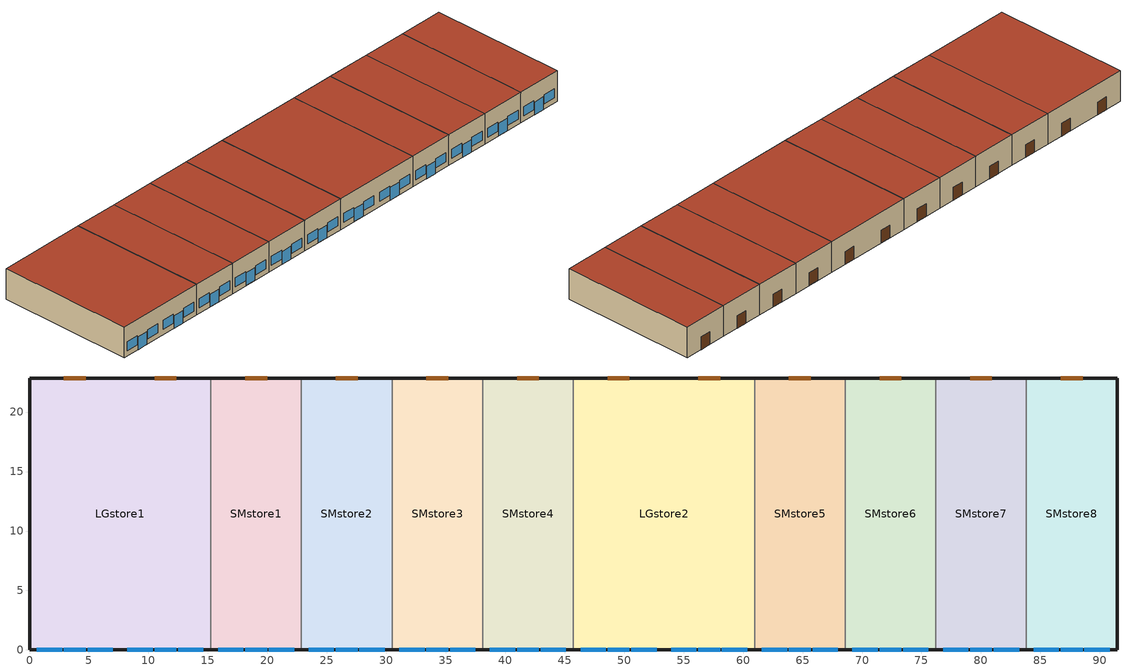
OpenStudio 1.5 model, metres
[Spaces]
SMstore6
 floor ground: 76.2,22.86 76.2,0 68.58,0 68.58,22.86 z0
 wall outside: 76.2,22.86 68.58,22.86 / 68.58,0 76.2,0 z0:5.18
 wall to SMstore7: 76.2,0 76.2,22.86 z0:5.18
 wall to SMstore5: 68.58,22.86 68.58,0 z0:5.18
 window: 73.46,0 75.59,0 / 69.19,0 71.32,0 z0.91:2.43; 71.48,0 73.3,0 z0:2.13
 door: 73.3,22.86 71.48,22.86 z0:2.13
 roof outside: 76.2,0 76.2,22.86 68.58,22.86 68.58,0 z5.18
SMstore2
 floor ground: 30.48,22.86 30.48,0 22.86,0 22.86,22.86 z0
 wall outside: 30.48,22.86 22.86,22.86 / 22.86,0 30.48,0 z0:5.18
 wall to SMstore1: 22.86,22.86 22.86,0 z0:5.18
 wall to SMstore3: 30.48,0 30.48,22.86 z0:5.18
 window: 25.76,0 27.58,0 z0:2.13; 27.74,0 29.87,0 / 23.47,0 25.6,0 z0.91:2.43
 door: 27.58,22.86 25.76,22.86 z0:2.13
 roof outside: 30.48,0 30.48,22.86 22.86,22.86 22.86,0 z5.18
SMstore1
 floor ground: 22.86,22.86 22.86,0 15.24,0 15.24,22.86 z0
 wall outside: 15.24,0 22.86,0 / 22.86,22.86 15.24,22.86 z0:5.18
 wall to LGstore1: 15.24,22.86 15.24,0 z0:5.18
 window: 20.12,0 22.25,0 / 15.85,0 17.98,0 z0.91:2.43; 18.14,0 19.97,0 z0:2.13
 door: 19.97,22.86 18.14,22.86 z0:2.13
 roof outside: 22.86,0 22.86,22.86 15.24,22.86 15.24,0 z5.18
LGstore1
 floor ground: 15.24,22.86 15.24,0 0,0 0,22.86 z0
 wall outside: 15.24,22.86 0,22.86 0,0 15.24,0 z0:5.18
 window: 10.52,0 12.35,0 / 2.9,0 4.73,0 z0:2.13; 8.23,0 10.36,0 / 12.5,0 14.63,0 / 4.88,0 7.01,0 / 0.61,0 2.74,0 z0.91:2.43
 door: 4.73,22.86 2.9,22.86 / 12.35,22.86 10.52,22.86 z0:2.13
 roof outside: 15.24,0 15.24,22.86 0,22.86 0,0 z5.18
LGstore2
 floor ground: 60.96,22.86 60.96,0 45.72,0 45.72,22.86 z0
 wall outside: 60.96,22.86 45.72,22.86 / 45.72,0 60.96,0 z0:5.18
 wall to SMstore5: 60.96,0 60.96,22.86 z0:5.18
 wall to SMstore4: 45.72,22.86 45.72,0 z0:5.18
 window: 50.6,0 52.73,0 / 53.95,0 56.08,0 / 46.33,0 48.46,0 / 58.22,0 60.35,0 z0.91:2.43; 48.62,0 50.44,0 / 56.24,0 58.06,0 z0:2.13
 door: 58.06,22.86 56.24,22.86 / 50.44,22.86 48.62,22.86 z0:2.13
 roof outside: 60.96,0 60.96,22.86 45.72,22.86 45.72,0 z5.18
SMstore8
 floor ground: 91.44,22.86 91.44,0 83.82,0 83.82,22.86 z0
 wall outside: 83.82,0 91.44,0 91.44,22.86 83.82,22.86 z0:5.18
 wall to SMstore7: 83.82,22.86 83.82,0 z0:5.18
 window: 86.72,0 88.54,0 z0:2.13; 84.43,0 86.56,0 / 88.7,0 90.83,0 z0.91:2.43
 door: 88.54,22.86 86.72,22.86 z0:2.13
 roof outside: 91.44,0 91.44,22.86 83.82,22.86 83.82,0 z5.18
SMstore4
 floor ground: 45.72,22.86 45.72,0 38.1,0 38.1,22.86 z0
 wall outside: 38.1,0 45.72,0 / 45.72,22.86 38.1,22.86 z0:5.18
 wall to SMstore3: 38.1,22.86 38.1,0 z0:5.18
 window: 41,0 42.82,0 z0:2.13; 38.71,0 40.84,0 / 42.98,0 45.11,0 z0.91:2.43
 door: 42.82,22.86 41,22.86 z0:2.13
 roof outside: 45.72,0 45.72,22.86 38.1,22.86 38.1,0 z5.18
SMstore5
 floor ground: 68.58,22.86 68.58,0 60.96,0 60.96,22.86 z0
 wall outside: 60.96,0 68.58,0 / 68.58,22.86 60.96,22.86 z0:5.18
 window: 61.57,0 63.7,0 / 65.84,0 67.97,0 z0.91:2.43; 63.86,0 65.68,0 z0:2.13
 door: 65.68,22.86 63.86,22.86 z0:2.13
 roof outside: 68.58,0 68.58,22.86 60.96,22.86 60.96,0 z5.18
SMstore7
 floor ground: 83.82,22.86 83.82,0 76.2,0 76.2,22.86 z0
 wall outside: 76.2,0 83.82,0 / 83.82,22.86 76.2,22.86 z0:5.18
 window: 79.1,0 80.92,0 z0:2.13; 76.81,0 78.94,0 / 81.08,0 83.21,0 z0.91:2.43
 door: 80.92,22.86 79.1,22.86 z0:2.13
 roof outside: 83.82,0 83.82,22.86 76.2,22.86 76.2,0 z5.18
SMstore3
 floor ground: 38.1,22.86 38.1,0 30.48,0 30.48,22.86 z0
 wall outside: 30.48,0 38.1,0 / 38.1,22.86 30.48,22.86 z0:5.18
 window: 31.09,0 33.22,0 / 35.36,0 37.49,0 z0.91:2.43; 33.38,0 35.2,0 z0:2.13
 door: 35.2,22.86 33.38,22.86 z0:2.13
 roof outside: 38.1,0 38.1,22.86 30.48,22.86 30.48,0 z5.18
[Site]
USA IL-CHICAGO-OHARE: Latitude {deg}=41.77; Longitude {deg}=-87.75; Time Zone {hr}=-6; Elevation {m}=190; Terrain=City
[SizingPeriod:DesignDay] Barometric Pressure {Pa}=99063; Rain Indicator=0; Snow Indicator=0; Day of Month=21; Daylight Saving Time Indicator=0; Humidity Indicating Type=Wetbulb; Solar Model Indicator=ASHRAEClearSky
Name | Maximum Dry-Bulb Temperature {C} | Daily Dry-Bulb Temperature Range {deltaC} | Humidity Indicating Conditions at Maximum Dry-Bulb {BasedOnField A3} | Wind Speed {m/s} | Wind Direction {deg} | Sky Clearness | Month | Day Type
CHICAGO Ann Htg 99.6% Condns DB | -20.6 | 0 | -20.6 | 4.9 | 270 | 0 | 1 | WinterDesignDay
CHICAGO Ann Clg .4% Condns WB=>MDB | 31.2 | 10.7 | 25.5 | 5.3 | 230 | 1 | 7 | SummerDesignDay
[Building]
Ref Bldg Strip Mall New2004_v1.3_5.0: North Axis {deg}=0; Default Construction Set=189.1-2009
[DefaultConstructionSet]
189.1-2009: Default Exterior Surface Constructions=Default Surface Constructions 16; Default Interior Surface Constructions=Default Surface Constructions 17; Default Ground Contact Surface Constructions=Default Surface Constructions 18; Default Exterior SubSurface Constructions=Default Sub Surface Constructions 11; Default Interior SubSurface Constructions=Default Sub Surface Constructions 12; Interior Partition Construction=Interior Partition
[DefaultSurfaceConstructions]
Name | Floor Construction | Wall Construction | Roof Ceiling Construction
Default Surface Constructions 16 | ExtSlabCarpet 4in ClimateZone 1-8 | ASHRAE 189.1-2009 ExtWall SteelFrame ClimateZone 4-8 | ASHRAE 189.1-2009 ExtRoof IEAD ClimateZone 7-8
Default Surface Constructions 17 | Interior Floor | Interior Wall | Interior Ceiling
Default Surface Constructions 18 | ExtSlabCarpet 4in ClimateZone 1-8 | ExtSlabCarpet 4in ClimateZone 1-8 | ExtSlabCarpet 4in ClimateZone 1-8
[DefaultSubSurfaceConstructions]
Name | Fixed Window Construction | Operable Window Construction | Door Construction | Glass Door Construction | Overhead Door Construction | Skylight Construction | Tubular Daylight Dome Construction | Tubular Daylight Diffuser Construction
Default Sub Surface Constructions 11 | ASHRAE 189.1-2009 ExtWindow ClimateZone 7-8 | ASHRAE 189.1-2009 ExtWindow ClimateZone 7-8 | Exterior Door | Exterior Door 2 | Exterior Door 1 | ASHRAE 189.1-2009 ExtWindow ClimateZone 7-8 1 | Interior Window | Interior Window
Default Sub Surface Constructions 12 | Interior Window | Interior Window | Interior Door
[Construction]
Interior Partition; Interior Door: G05 25mm wood
ExtSlabCarpet 4in ClimateZone 1-8: MAT-CC05 4 HW CONCRETE, CP02 CARPET PAD
ASHRAE 189.1-2009 ExtWall SteelFrame ClimateZone 4-8: MAT-SHEATH, Wall Insulation [39], 1/2IN Gypsum
ASHRAE 189.1-2009 ExtRoof IEAD ClimateZone 7-8: Roof Membrane, Roof Insulation [26], Metal Decking
Interior Floor: F16 Acoustic tile, F05 Ceiling air space resistance, M11 100mm lightweight concrete
Interior Wall: G01a 19mm gypsum board, F04 Wall air space resistance, G01a 19mm gypsum board
Interior Ceiling: M11 100mm lightweight concrete, F05 Ceiling air space resistance, F16 Acoustic tile
ASHRAE 189.1-2009 ExtWindow ClimateZone 7-8; ASHRAE 189.1-2009 ExtWindow ClimateZone 7-8 1: Theoretical Glass [221]
Exterior Door; Exterior Door 2; Exterior Door 1: F08 Metal surface, I01 25mm insulation board
Interior Window: Clear 3mm
[Material] Thermal Absorptance=0.9
Name | Roughness | Thickness {m} | Conductivity {W/m-K} | Density {kg/m3} | Specific Heat {J/kg-K} | Solar Absorptance | Visible Absorptance
G05 25mm wood | MediumSmooth | 0.0254 | 0.15 | 608 | 1630 | 0.7 | 0.7
MAT-CC05 4 HW CONCRETE | Rough | 0.1016 | 1.311 | 2240 | 836.8 | 0.7 | 0.7
Wall Insulation [39] | MediumRough | 0.1184 | 0.045 | 265 | 836.8 | 0.7 | 0.7
1/2IN Gypsum | Smooth | 0.0127 | 0.16 | 784.9 | 830 | 0.92 | 0.92
Roof Membrane | VeryRough | 0.0095 | 0.16 | 1121.29 | 1460 | 0.7 | 0.7
Roof Insulation [26] | MediumRough | 0.2941 | 0.049 | 265 | 836.8 | 0.7 | 0.7
Metal Decking | MediumSmooth | 0.0015 | 45.006 | 7680 | 418.4 | 0.7 | 0.3
F16 Acoustic tile | MediumSmooth | 0.0191 | 0.06 | 368 | 590 | 0.7 | 0.7
M11 100mm lightweight concrete | MediumRough | 0.1016 | 0.53 | 1280 | 840 | 0.7 | 0.7
G01a 19mm gypsum board | MediumSmooth | 0.019 | 0.16 | 800 | 1090 | 0.7 | 0.7
F08 Metal surface | Smooth | 0.0008 | 45.28 | 7824 | 500 | 0.7 | 0.7
I01 25mm insulation board | MediumRough | 0.0254 | 0.03 | 43 | 1210 | 0.7 | 0.7
[Material:NoMass] Roughness=Smooth; Thermal Resistance {m2-K/W}=0.1; Thermal Absorptance=0.9; Solar Absorptance=0.7
Name | Visible Absorptance
CP02 CARPET PAD | 0.8
MAT-SHEATH | 0.7
[Material:AirGap]
Name | Thermal Resistance {m2-K/W}
F05 Ceiling air space resistance | 0.18
F04 Wall air space resistance | 0.15
[WindowMaterial:Glazing] Optical Data Type=SpectralAverage; Thickness {m}=0.003; Back Side Solar Reflectance at Normal Incidence=0; Back Side Visible Reflectance at Normal Incidence=0; Infrared Transmittance at Normal Incidence=0; Dirt Correction Factor for Solar and Visible Transmittance=1; Solar Diffusing=Yes
Name | Solar Transmittance at Normal Incidence | Front Side Solar Reflectance at Normal Incidence | Visible Transmittance at Normal Incidence | Front Side Visible Reflectance at Normal Incidence | Front Side Infrared Hemispherical Emissivity | Back Side Infrared Hemispherical Emissivity | Conductivity {W/m-K}
Theoretical Glass [221] | 0.4296 | 0.5204 | 0.4503 | 0.4997 | 0.9 | 0.9 | 0.0089
Clear 3mm | 0.837 | 0.075 | 0.898 | 0.081 | 0.84 | 0.84 | 0.9
[ThermalZone] Multiplier=1; Thermostat=NECB-C; Use Ideal Air Loads=Yes
SMstore7 Thermal Zone; SMstore6 Thermal Zone; SMstore2 Thermal Zone; SMstore4 Thermal Zone; LGstore2 Thermal Zone; SMstore1 Thermal Zone; LGstore1 Thermal Zone; SMstore8 Thermal Zone; SMstore5 Thermal Zone; SMstore3 Thermal Zone
[Sizing:Zone] Zone Cooling Design Supply Air Temperature {C}=14; Zone Heating Design Supply Air Temperature {C}=40; Zone Cooling Design Supply Air Humidity Ratio {kg-H2O/kg-air}=0.0085; Zone Heating Design Supply Air Humidity Ratio {kg-H2O/kg-air}=0.008; Cooling Design Air Flow Method=DesignDay; Heating Design Air Flow Method=DesignDay
SMstore7 Thermal Zone; SMstore6 Thermal Zone; SMstore2 Thermal Zone; SMstore4 Thermal Zone; LGstore2 Thermal Zone; SMstore1 Thermal Zone; LGstore1 Thermal Zone; SMstore8 Thermal Zone; SMstore5 Thermal Zone; SMstore3 Thermal Zone
[Space] Space Type=NECB-Retail - sales; Building Story=1; Part of Total Floor Area=Yes
Name | Thermal Zone
SMstore7 | SMstore7 Thermal Zone
SMstore6 | SMstore6 Thermal Zone
SMstore2 | SMstore2 Thermal Zone
SMstore4 | SMstore4 Thermal Zone
LGstore2 | LGstore2 Thermal Zone
SMstore1 | SMstore1 Thermal Zone
LGstore1 | LGstore1 Thermal Zone
SMstore8 | SMstore8 Thermal Zone
SMstore5 | SMstore5 Thermal Zone
SMstore3 | SMstore3 Thermal Zone
[ThermostatSetpoint:DualSetpoint]
NECB-C: Heating Setpoint Temperature Schedule=NECB-C-Htg; Cooling Setpoint Temperature Schedule=NECB-C-Clg
[BuildingStory]
1
[DefaultScheduleSet]
NECB-C: Hours of Operation Schedule=NECB-C-Fan; Number of People Schedule=NECB-C-Occ; Lighting Schedule=NECB-C-Ltg; Electric Equipment Schedule=NECB-C-Equ; Hot Water Equipment Schedule=NECB-C-HW; Infiltration Schedule=FRACTION_ALWAYS_ON; Other Equipment Schedule=NECB-C-Proc
[People:Definition]
NECB-Retail - sales-sched-C-people-def: Number of People Calculation Method=Area/Person; Space Floor Area per Person {m2/person}=30; Fraction Radiant=0.3
[People]
NECB-Retail - sales-sched-C-people: People Definition=NECB-Retail - sales-sched-C-people-def; Space or SpaceType=NECB-Retail - sales; Activity Level Schedule=activity 120W; Multiplier=1
[Lights:Definition]
NECB-Retail - sales-sched-C-lights-def: Design Level Calculation Method=Watts/Area; Watts per Space Floor Area {W/m2}=18.1
[Lights]
NECB-Retail - sales-sched-C-lights: Lights Definition=NECB-Retail - sales-sched-C-lights-def; Space or SpaceType=NECB-Retail - sales; Multiplier=1
[ElectricEquipment:Definition]
NECB-Retail - sales-sched-C-elec-def: Design Level Calculation Method=Watts/Area; Watts per Space Floor Area {W/m2}=2.5
[ElectricEquipment]
NECB-Retail - sales-sched-C-elec: Electric Equipment Definition=NECB-Retail - sales-sched-C-elec-def; Space or SpaceType=NECB-Retail - sales; Multiplier=1
[HotWaterEquipment:Definition]
NECB-Retail - sales-sched-C-dhw-def: Design Level Calculation Method=Watts/Area; Watts per Space Floor Area {W/m2}=40
[HotWaterEquipment]
NECB-Retail - sales-sched-C-dhw: Hot Water Equipment Definition=NECB-Retail - sales-sched-C-dhw-def; Space or SpaceType=NECB-Retail - sales; Multiplier=1
[DesignSpecification:OutdoorAir]
NECB-Retail - sales-sched-C-oa: Outdoor Air Method=Maximum; Outdoor Air Flow per Person {m3/s-person}=0.0354536; Outdoor Air Flow per Floor Area {m3/s-m2}=0; Outdoor Air Flow Rate {m3/s}=0; Outdoor Air Flow Air Changes per Hour {1/hr}=0; Outdoor Air Flow Rate Fraction Schedule=FRACTION_ALWAYS_ON
[SpaceInfiltration:DesignFlowRate]
NECB-Retail - sales-sched-C-inf: Space or SpaceType=NECB-Retail - sales; Schedule=FRACTION_ALWAYS_ON; Design Flow Rate Calculation Method=Flow/ExteriorArea; Flow per Exterior Surface Area {m3/s-m2}=0.00025; Constant Term Coefficient=1; Temperature Term Coefficient=0; Velocity Term Coefficient=0; Velocity Squared Term Coefficient=0
[SpaceType]
NECB-Retail - sales: Default Schedule Set=NECB-C; Design Specification Outdoor Air Object=NECB-Retail - sales-sched-C-oa
[Schedule:Ruleset]
Name | Default Day Schedule
FRACTION_ALWAYS_ON | Schedule Day 1
NECB-C-Occ | Schedule Day 18
NECB-C-Ltg | Schedule Day 19
NECB-C-Equ | Schedule Day 20
NECB-C-Fan | Schedule Day 21
NECB-C-Proc | Schedule Day 22
NECB-C-Clg | Schedule Day 23
NECB-C-Htg | Schedule Day 24
NECB-C-HW | Schedule Day 25
activity 120W | Schedule Day 74
[Schedule:Day]
Schedule Day 1; wkdFRACTION_ALWAYS_ON 1; satFRACTION_ALWAYS_ON 1; sunFRACTION_ALWAYS_ON 1: 1, 0, 1, 2, 0, 1, 3, 0, 1, 4, 0, 1, 5, 0, 1, 6, 0, 1, 7, 0, 1, 8, 0, 1, 9, 0, 1, 10, 0, 1, 11, 0, 1, 12, 0, 1, 13, 0, 1, 14, 0, 1, 15, 0, 1, 16, 0, 1, 17, 0, 1, 18, 0, 1, 19, 0, 1, 20, 0, 1, 21, 0, 1, 22, 0, 1, 23, 0, 1, 24, 0, 1
Schedule Day 18; wkdNECB-C-Occ 1: 1, 0, 0, 2, 0, 0, 3, 0, 0, 4, 0, 0, 5, 0, 0, 6, 0, 0, 7, 0, 0, 8, 0, 0, 9, 0, 0.1, 10, 0, 0.2, 11, 0, 0.5, 12, 0, 0.5, 13, 0, 0.7, 14, 0, 0.7, 15, 0, 0.7, 16, 0, 0.7, 17, 0, 0.8, 18, 0, 0.7, 19, 0, 0.5, 20, 0, 0.3, 21, 0, 0.3, 22, 0, 0, 23, 0, 0, 24, 0, 0
satNECB-C-Occ 1: 1, 0, 0, 2, 0, 0, 3, 0, 0, 4, 0, 0, 5, 0, 0, 6, 0, 0, 7, 0, 0, 8, 0, 0, 9, 0, 0.1, 10, 0, 0.2, 11, 0, 0.5, 12, 0, 0.6, 13, 0, 0.8, 14, 0, 0.9, 15, 0, 0.9, 16, 0, 0.9, 17, 0, 0.8, 18, 0, 0.7, 19, 0, 0.5, 20, 0, 0.2, 21, 0, 0.2, 22, 0, 0, 23, 0, 0, 24, 0, 0
sunNECB-C-Occ 1: 1, 0, 0, 2, 0, 0, 3, 0, 0, 4, 0, 0, 5, 0, 0, 6, 0, 0, 7, 0, 0, 8, 0, 0, 9, 0, 0, 10, 0, 0, 11, 0, 0.1, 12, 0, 0.2, 13, 0, 0.2, 14, 0, 0.4, 15, 0, 0.4, 16, 0, 0.4, 17, 0, 0.4, 18, 0, 0.4, 19, 0, 0.2, 20, 0, 0, 21, 0, 0, 22, 0, 0, 23, 0, 0, 24, 0, 0
Schedule Day 19; wkdNECB-C-Ltg 1; satNECB-C-Ltg 1; Schedule Day 20; wkdNECB-C-Equ 1; satNECB-C-Equ 1; Schedule Day 22; wkdNECB-C-Proc 1; satNECB-C-Proc 1: 1, 0, 0.05, 2, 0, 0.05, 3, 0, 0.05, 4, 0, 0.05, 5, 0, 0.05, 6, 0, 0.05, 7, 0, 0.05, 8, 0, 0.05, 9, 0, 0.5, 10, 0, 0.9, 11, 0, 0.9, 12, 0, 0.9, 13, 0, 0.9, 14, 0, 0.9, 15, 0, 0.9, 16, 0, 0.9, 17, 0, 0.9, 18, 0, 0.9, 19, 0, 0.9, 20, 0, 0.6, 21, 0, 0.5, 22, 0, 0.05, 23, 0, 0.05, 24, 0, 0.05
sunNECB-C-Ltg 1; sunNECB-C-Equ 1; sunNECB-C-Proc 1: 1, 0, 0.05, 2, 0, 0.05, 3, 0, 0.05, 4, 0, 0.05, 5, 0, 0.05, 6, 0, 0.05, 7, 0, 0.05, 8, 0, 0.05, 9, 0, 0.05, 10, 0, 0.05, 11, 0, 0.5, 12, 0, 0.9, 13, 0, 0.9, 14, 0, 0.9, 15, 0, 0.9, 16, 0, 0.9, 17, 0, 0.9, 18, 0, 0.9, 19, 0, 0.6, 20, 0, 0.05, 21, 0, 0.05, 22, 0, 0.05, 23, 0, 0.05, 24, 0, 0.05
Schedule Day 21; wkdNECB-C-Fan 1; satNECB-C-Fan 1: 1, 0, 0, 2, 0, 0, 3, 0, 0, 4, 0, 0, 5, 0, 0, 6, 0, 0, 7, 0, 0, 8, 0, 1, 9, 0, 1, 10, 0, 1, 11, 0, 1, 12, 0, 1, 13, 0, 1, 14, 0, 1, 15, 0, 1, 16, 0, 1, 17, 0, 1, 18, 0, 1, 19, 0, 1, 20, 0, 1, 21, 0, 1, 22, 0, 0, 23, 0, 0, 24, 0, 0
sunNECB-C-Fan 1: 1, 0, 0, 2, 0, 0, 3, 0, 0, 4, 0, 0, 5, 0, 0, 6, 0, 0, 7, 0, 0, 8, 0, 0, 9, 0, 0, 10, 0, 1, 11, 0, 1, 12, 0, 1, 13, 0, 1, 14, 0, 1, 15, 0, 1, 16, 0, 1, 17, 0, 1, 18, 0, 1, 19, 0, 1, 20, 0, 0, 21, 0, 0, 22, 0, 0, 23, 0, 0, 24, 0, 0
Schedule Day 23; wkdNECB-C-Clg 1; satNECB-C-Clg 1: 1, 0, 35, 2, 0, 35, 3, 0, 35, 4, 0, 35, 5, 0, 35, 6, 0, 35, 7, 0, 35, 8, 0, 24, 9, 0, 24, 10, 0, 24, 11, 0, 24, 12, 0, 24, 13, 0, 24, 14, 0, 24, 15, 0, 24, 16, 0, 24, 17, 0, 24, 18, 0, 24, 19, 0, 24, 20, 0, 24, 21, 0, 24, 22, 0, 35, 23, 0, 35, 24, 0, 35
sunNECB-C-Clg 1: 1, 0, 35, 2, 0, 35, 3, 0, 35, 4, 0, 35, 5, 0, 35, 6, 0, 35, 7, 0, 35, 8, 0, 35, 9, 0, 35, 10, 0, 24, 11, 0, 24, 12, 0, 24, 13, 0, 24, 14, 0, 24, 15, 0, 24, 16, 0, 24, 17, 0, 24, 18, 0, 24, 19, 0, 24, 20, 0, 35, 21, 0, 35, 22, 0, 35, 23, 0, 35, 24, 0, 35
Schedule Day 24; wkdNECB-C-Htg 1; satNECB-C-Htg 1: 1, 0, 18, 2, 0, 18, 3, 0, 18, 4, 0, 18, 5, 0, 18, 6, 0, 18, 7, 0, 18, 8, 0, 20, 9, 0, 22, 10, 0, 22, 11, 0, 22, 12, 0, 22, 13, 0, 22, 14, 0, 22, 15, 0, 22, 16, 0, 22, 17, 0, 22, 18, 0, 22, 19, 0, 22, 20, 0, 22, 21, 0, 22, 22, 0, 18, 23, 0, 18, 24, 0, 18
sunNECB-C-Htg 1: 1, 0, 18, 2, 0, 18, 3, 0, 18, 4, 0, 18, 5, 0, 18, 6, 0, 18, 7, 0, 18, 8, 0, 18, 9, 0, 18, 10, 0, 20, 11, 0, 22, 12, 0, 22, 13, 0, 22, 14, 0, 22, 15, 0, 22, 16, 0, 22, 17, 0, 22, 18, 0, 22, 19, 0, 22, 20, 0, 18, 21, 0, 18, 22, 0, 18, 23, 0, 18, 24, 0, 18
Schedule Day 25; wkdNECB-C-HW 1: 1, 0, 0.05, 2, 0, 0.05, 3, 0, 0.05, 4, 0, 0.05, 5, 0, 0.05, 6, 0, 0.05, 7, 0, 0.05, 8, 0, 0.05, 9, 0, 0.1, 10, 0, 0.2, 11, 0, 0.3, 12, 0, 0.4, 13, 0, 0.8, 14, 0, 0.8, 15, 0, 0.8, 16, 0, 0.8, 17, 0, 0.6, 18, 0, 0.4, 19, 0, 0.3, 20, 0, 0.2, 21, 0, 0.2, 22, 0, 0.05, 23, 0, 0.05, 24, 0, 0.05
satNECB-C-HW 1: 1, 0, 0.05, 2, 0, 0.05, 3, 0, 0.05, 4, 0, 0.05, 5, 0, 0.05, 6, 0, 0.05, 7, 0, 0.05, 8, 0, 0.05, 9, 0, 0.1, 10, 0, 0.2, 11, 0, 0.3, 12, 0, 0.5, 13, 0, 0.9, 14, 0, 0.9, 15, 0, 0.9, 16, 0, 0.9, 17, 0, 0.7, 18, 0, 0.5, 19, 0, 0.3, 20, 0, 0.2, 21, 0, 0.2, 22, 0, 0.05, 23, 0, 0.05, 24, 0, 0.05
sunNECB-C-HW 1: 1, 0, 0.05, 2, 0, 0.05, 3, 0, 0.05, 4, 0, 0.05, 5, 0, 0.05, 6, 0, 0.05, 7, 0, 0.05, 8, 0, 0.05, 9, 0, 0.05, 10, 0, 0.05, 11, 0, 0.1, 12, 0, 0.2, 13, 0, 0.4, 14, 0, 0.8, 15, 0, 0.8, 16, 0, 0.6, 17, 0, 0.4, 18, 0, 0.3, 19, 0, 0.2, 20, 0, 0.05, 21, 0, 0.05, 22, 0, 0.05, 23, 0, 0.05, 24, 0, 0.05
Schedule Day 74; wkdactivity 120W 1; satactivity 120W 1; sunactivity 120W 1: 1, 0, 120, 2, 0, 120, 3, 0, 120, 4, 0, 120, 5, 0, 120, 6, 0, 120, 7, 0, 120, 8, 0, 120, 9, 0, 120, 10, 0, 120, 11, 0, 120, 12, 0, 120, 13, 0, 120, 14, 0, 120, 15, 0, 120, 16, 0, 120, 17, 0, 120, 18, 0, 120, 19, 0, 120, 20, 0, 120, 21, 0, 120, 22, 0, 120, 23, 0, 120, 24, 0, 120
[Schedule:Rule] Date Specification Type=DateRange; Start Month=1; Start Day=1; End Month=12; End Day=31
Name | Schedule Ruleset | Rule Order | Day Schedule | Apply Sunday | Apply Monday | Apply Tuesday | Apply Wednesday | Apply Thursday | Apply Friday | Apply Saturday
wkdFRACTION_ALWAYS_ON rule | FRACTION_ALWAYS_ON | 2 | wkdFRACTION_ALWAYS_ON 1 | No | Yes | Yes | Yes | Yes | Yes | No
satFRACTION_ALWAYS_ONrule | FRACTION_ALWAYS_ON | 1 | satFRACTION_ALWAYS_ON 1 | No | No | No | No | No | No | Yes
sunFRACTION_ALWAYS_ONrule | FRACTION_ALWAYS_ON | 0 | sunFRACTION_ALWAYS_ON 1 | Yes | No | No | No | No | No | No
wkdNECB-C-Occ rule | NECB-C-Occ | 2 | wkdNECB-C-Occ 1 | No | Yes | Yes | Yes | Yes | Yes | No
satNECB-C-Occrule | NECB-C-Occ | 1 | satNECB-C-Occ 1 | No | No | No | No | No | No | Yes
sunNECB-C-Occrule | NECB-C-Occ | 0 | sunNECB-C-Occ 1 | Yes | No | No | No | No | No | No
wkdNECB-C-Ltg rule | NECB-C-Ltg | 2 | wkdNECB-C-Ltg 1 | No | Yes | Yes | Yes | Yes | Yes | No
satNECB-C-Ltgrule | NECB-C-Ltg | 1 | satNECB-C-Ltg 1 | No | No | No | No | No | No | Yes
sunNECB-C-Ltgrule | NECB-C-Ltg | 0 | sunNECB-C-Ltg 1 | Yes | No | No | No | No | No | No
wkdNECB-C-Equ rule | NECB-C-Equ | 2 | wkdNECB-C-Equ 1 | No | Yes | Yes | Yes | Yes | Yes | No
satNECB-C-Equrule | NECB-C-Equ | 1 | satNECB-C-Equ 1 | No | No | No | No | No | No | Yes
sunNECB-C-Equrule | NECB-C-Equ | 0 | sunNECB-C-Equ 1 | Yes | No | No | No | No | No | No
wkdNECB-C-Fan rule | NECB-C-Fan | 2 | wkdNECB-C-Fan 1 | No | Yes | Yes | Yes | Yes | Yes | No
satNECB-C-Fanrule | NECB-C-Fan | 1 | satNECB-C-Fan 1 | No | No | No | No | No | No | Yes
sunNECB-C-Fanrule | NECB-C-Fan | 0 | sunNECB-C-Fan 1 | Yes | No | No | No | No | No | No
wkdNECB-C-Proc rule | NECB-C-Proc | 2 | wkdNECB-C-Proc 1 | No | Yes | Yes | Yes | Yes | Yes | No
satNECB-C-Procrule | NECB-C-Proc | 1 | satNECB-C-Proc 1 | No | No | No | No | No | No | Yes
sunNECB-C-Procrule | NECB-C-Proc | 0 | sunNECB-C-Proc 1 | Yes | No | No | No | No | No | No
wkdNECB-C-Clg rule | NECB-C-Clg | 2 | wkdNECB-C-Clg 1 | No | Yes | Yes | Yes | Yes | Yes | No
satNECB-C-Clgrule | NECB-C-Clg | 1 | satNECB-C-Clg 1 | No | No | No | No | No | No | Yes
sunNECB-C-Clgrule | NECB-C-Clg | 0 | sunNECB-C-Clg 1 | Yes | No | No | No | No | No | No
wkdNECB-C-Htg rule | NECB-C-Htg | 2 | wkdNECB-C-Htg 1 | No | Yes | Yes | Yes | Yes | Yes | No
satNECB-C-Htgrule | NECB-C-Htg | 1 | satNECB-C-Htg 1 | No | No | No | No | No | No | Yes
sunNECB-C-Htgrule | NECB-C-Htg | 0 | sunNECB-C-Htg 1 | Yes | No | No | No | No | No | No
wkdNECB-C-HW rule | NECB-C-HW | 2 | wkdNECB-C-HW 1 | No | Yes | Yes | Yes | Yes | Yes | No
satNECB-C-HWrule | NECB-C-HW | 1 | satNECB-C-HW 1 | No | No | No | No | No | No | Yes
sunNECB-C-HWrule | NECB-C-HW | 0 | sunNECB-C-HW 1 | Yes | No | No | No | No | No | No
wkdactivity 120W rule | activity 120W | 2 | wkdactivity 120W 1 | No | Yes | Yes | Yes | Yes | Yes | No
satactivity 120Wrule | activity 120W | 1 | satactivity 120W 1 | No | No | No | No | No | No | Yes
sunactivity 120Wrule | activity 120W | 0 | sunactivity 120W 1 | Yes | No | No | No | No | No | No
